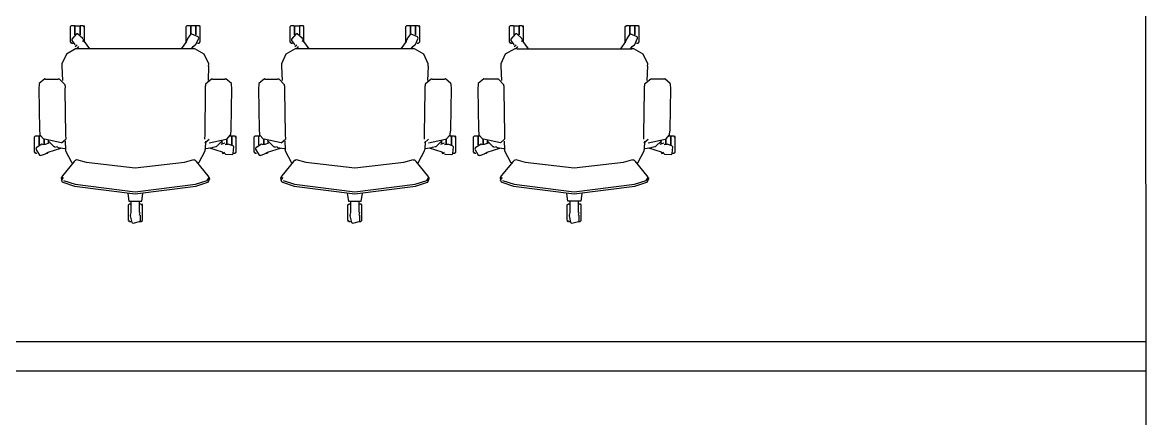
# Model space of a CAD drawing. Extents: x 0 to 23.4, y 0 to 16.5.
# Drawn here: x 12.955 to 13.962, y 5.491 to 5.846 of the extents above; entities that cross this region are included whole.
import ezdxf

# ---------------------------------------------------------------- set-up
doc = ezdxf.new("R2010")
doc.units = 0
doc.layers.get('0').update_dxf_attribs({"linetype": 'CONTINUOUS'})

msp = doc.modelspace()

# ---------------------------------------------------------------- linework, layer by layer
at = {"color": 0}
for points in [[(13.9608, 7.449), (13.9624, 3.95313)], [(12.9977, 5.84212), (12.9987, 5.84304)], [(12.9977, 5.82824), (12.9977, 5.84212)], [(12.9987, 5.84304), (13.0013, 5.84304)], [(13.009, 5.83078), (13.0089, 5.83149), (13.0042, 5.83544), (13.0036, 5.83539), (13.0029, 5.83535), (12.9989, 5.83068), (12.999, 5.82997), (12.999, 5.82954), (13.0016, 5.82596), (13.0021, 5.82574)], [(13.0013, 5.84278), (13.0015, 5.84304)], [(13.0015, 5.84278), (13.0015, 5.83475)], [(13.0018, 5.84278), (13.0018, 5.8349)], [(13.0018, 5.84278), (13.0061, 5.84278)], [(13.0061, 5.84278), (13.0061, 5.8349)], [(13.0064, 5.84278), (13.0067, 5.84304)], [(13.0064, 5.84278), (13.0064, 5.83475)], [(13.0067, 5.84304), (13.0092, 5.84304)], [(13.0092, 5.84212), (13.0102, 5.84304)], [(13.0102, 5.82813), (13.0102, 5.84212)], [(13.1015, 5.84212), (13.1025, 5.84304)], [(13.1015, 5.82813), (13.1015, 5.84212)], [(13.1025, 5.84304), (13.1051, 5.84304)], [(13.1097, 5.82574), (13.1103, 5.82601), (13.1127, 5.83171), (13.1124, 5.83231), (13.1121, 5.83296), (13.1065, 5.83529), (13.1058, 5.83501), (13.1054, 5.83485), (13.1028, 5.83128), (13.1028, 5.83078)], [(13.1051, 5.84278), (13.1054, 5.84304)], [(13.1054, 5.84278), (13.1054, 5.83475)], [(13.11, 5.84278), (13.1056, 5.84278)], [(13.1056, 5.84278), (13.1056, 5.8349)], [(13.11, 5.84278), (13.11, 5.8349)], [(13.1102, 5.84278), (13.1105, 5.84304)], [(13.1102, 5.84278), (13.1102, 5.83475)], [(13.1105, 5.84304), (13.1131, 5.84304)], [(13.1131, 5.84212), (13.114, 5.84304)], [(13.114, 5.82824), (13.114, 5.84212)], [(13.1946, 5.84212), (13.1955, 5.84304)], [(13.1946, 5.82824), (13.1946, 5.84212)], [(13.1955, 5.84304), (13.1981, 5.84304)], [(13.2058, 5.83078), (13.2057, 5.83149), (13.2011, 5.83544), (13.2004, 5.83539), (13.1997, 5.83535), (13.1958, 5.83068), (13.1958, 5.82997), (13.1958, 5.82954), (13.1985, 5.82596), (13.1989, 5.82574)], [(13.1981, 5.84278), (13.1983, 5.84304)], [(13.1983, 5.84278), (13.1983, 5.83475)], [(13.1986, 5.84278), (13.1986, 5.8349)], [(13.1986, 5.84278), (13.203, 5.84278)], [(13.203, 5.84278), (13.203, 5.8349)], [(13.2032, 5.84278), (13.2035, 5.84304)], [(13.2032, 5.84278), (13.2032, 5.83475)], [(13.2035, 5.84304), (13.2061, 5.84304)], [(13.2061, 5.84212), (13.2071, 5.84304)], [(13.2071, 5.82813), (13.2071, 5.84212)], [(13.2984, 5.84212), (13.2994, 5.84304)], [(13.2984, 5.82813), (13.2984, 5.84212)], [(13.2994, 5.84304), (13.3019, 5.84304)], [(13.3065, 5.82574), (13.3071, 5.82601), (13.3095, 5.83171), (13.3092, 5.83231), (13.309, 5.83296), (13.3033, 5.83529), (13.3027, 5.83501), (13.3023, 5.83485), (13.2996, 5.83128), (13.2996, 5.83078)], [(13.3019, 5.84278), (13.3022, 5.84304)], [(13.3022, 5.84278), (13.3022, 5.83475)], [(13.3068, 5.84278), (13.3025, 5.84278)], [(13.3025, 5.84278), (13.3025, 5.8349)], [(13.3068, 5.84278), (13.3068, 5.8349)], [(13.3071, 5.84278), (13.3073, 5.84304)], [(13.3071, 5.84278), (13.3071, 5.83475)], [(13.3073, 5.84304), (13.3099, 5.84304)], [(13.3099, 5.84212), (13.3109, 5.84304)], [(13.3109, 5.82824), (13.3109, 5.84212)], [(13.3913, 5.84212), (13.3923, 5.84304)], [(13.3913, 5.82824), (13.3913, 5.84212)], [(13.3923, 5.84304), (13.3948, 5.84304)], [(13.4025, 5.83078), (13.4025, 5.83149), (13.3978, 5.83544), (13.3971, 5.83539), (13.3964, 5.83535), (13.3925, 5.83068), (13.3925, 5.82997), (13.3925, 5.82954), (13.3952, 5.82596), (13.3956, 5.82574)], [(13.3948, 5.84278), (13.3951, 5.84304)], [(13.3951, 5.84278), (13.3951, 5.83475)], [(13.3953, 5.84278), (13.3997, 5.84278)], [(13.3953, 5.84278), (13.3953, 5.8349)], [(13.3997, 5.84278), (13.3997, 5.8349)], [(13.4, 5.84278), (13.4002, 5.84304)], [(13.4, 5.84278), (13.4, 5.83475)], [(13.4002, 5.84304), (13.4028, 5.84304)], [(13.4028, 5.84212), (13.4038, 5.84304)], [(13.4038, 5.82813), (13.4038, 5.84212)], [(13.4951, 5.84212), (13.4961, 5.84304)], [(13.4951, 5.82813), (13.4951, 5.84212)], [(13.4961, 5.84304), (13.4986, 5.84304)], [(13.5033, 5.82574), (13.5038, 5.82601), (13.5062, 5.83171), (13.506, 5.83231), (13.5057, 5.83296), (13.5, 5.83529), (13.4994, 5.83501), (13.499, 5.83485), (13.4964, 5.83128), (13.4964, 5.83078)], [(13.4986, 5.84278), (13.4989, 5.84304)], [(13.4989, 5.84278), (13.4989, 5.83475)], [(13.4991, 5.84278), (13.4991, 5.8349)], [(13.5035, 5.84278), (13.4991, 5.84278)], [(13.5035, 5.84278), (13.5035, 5.8349)], [(13.5038, 5.84278), (13.5041, 5.84304)], [(13.5038, 5.84278), (13.5038, 5.83475)], [(13.5041, 5.84304), (13.5066, 5.84304)], [(13.5066, 5.84212), (13.5076, 5.84304)], [(13.5076, 5.82824), (13.5076, 5.84212)], [(12.9977, 5.82731), (12.9987, 5.82824)], [(12.9987, 5.82731), (13.0001, 5.82731)], [(13.0021, 5.82417), (13.0039, 5.82574)], [(13.009, 5.82856), (13.0099, 5.83078)], [(13.0099, 5.82856), (13.0147, 5.8221)], [(13.1019, 5.82856), (13.0971, 5.8221)], [(13.1019, 5.82856), (13.1028, 5.83078)], [(13.1079, 5.82417), (13.1097, 5.82574)], [(13.1117, 5.82731), (13.1131, 5.82731)], [(13.1131, 5.82731), (13.114, 5.82824)], [(13.1946, 5.82731), (13.1955, 5.82824)], [(13.1955, 5.82731), (13.1969, 5.82731)], [(13.1989, 5.82417), (13.2007, 5.82574)], [(13.2058, 5.82856), (13.2068, 5.83078)], [(13.2068, 5.82856), (13.2115, 5.8221)], [(13.2987, 5.82856), (13.2939, 5.8221)], [(13.2987, 5.82856), (13.2996, 5.83078)], [(13.3047, 5.82417), (13.3065, 5.82574)], [(13.3086, 5.82731), (13.3099, 5.82731)], [(13.3099, 5.82731), (13.3109, 5.82824)], [(13.3913, 5.82731), (13.3923, 5.82824)], [(13.3923, 5.82731), (13.3936, 5.82731)], [(13.3956, 5.82417), (13.3974, 5.82574)], [(13.4025, 5.82856), (13.4034, 5.83078)], [(13.4034, 5.82856), (13.4082, 5.8221)], [(13.4954, 5.82856), (13.4907, 5.8221)], [(13.4954, 5.82856), (13.4964, 5.83078)], [(13.5014, 5.82417), (13.5033, 5.82574)], [(13.5053, 5.82731), (13.5066, 5.82731)], [(13.5066, 5.82731), (13.5076, 5.82824)], [(13.0045, 5.8221), (13.0024, 5.82206), (12.9941, 5.81733), (12.99, 5.80865), (12.9901, 5.80658), (12.9901, 5.80658), (12.9901, 5.80653), (12.9901, 5.80653)], [(13.0039, 5.8221), (13.0054, 5.82417)], [(13.1072, 5.8221), (13.0044, 5.8221)], [(13.1064, 5.8221), (13.1079, 5.82417)], [(13.1216, 5.80653), (13.1217, 5.8086), (13.1177, 5.81733), (13.1094, 5.82206), (13.1073, 5.8221), (13.1073, 5.8221), (13.1072, 5.8221), (13.1072, 5.8221)], [(13.2014, 5.8221), (13.1993, 5.82206), (13.1909, 5.81733), (13.1868, 5.80865), (13.187, 5.80658), (13.187, 5.80658), (13.187, 5.80653), (13.187, 5.80653)], [(13.2007, 5.8221), (13.2022, 5.82417)], [(13.3041, 5.8221), (13.2012, 5.8221)], [(13.3032, 5.8221), (13.3047, 5.82417)], [(13.3185, 5.80653), (13.3185, 5.8086), (13.3145, 5.81733), (13.3062, 5.82206), (13.3041, 5.8221), (13.3041, 5.8221), (13.3041, 5.8221), (13.3041, 5.8221)], [(13.3981, 5.8221), (13.396, 5.82206), (13.3876, 5.81733), (13.3836, 5.80865), (13.3837, 5.80658), (13.3837, 5.80658), (13.3837, 5.80653), (13.3837, 5.80653)], [(13.3974, 5.8221), (13.3989, 5.82417)], [(13.3981, 5.8221), (13.5009, 5.8221)], [(13.4999, 5.8221), (13.5014, 5.82417)], [(13.5152, 5.80653), (13.5153, 5.8086), (13.5112, 5.81733), (13.5029, 5.82206), (13.5009, 5.8221), (13.5009, 5.8221), (13.5008, 5.8221), (13.5008, 5.8221)], [(12.9901, 5.80653), (12.9907, 5.79368)], [(13.1216, 5.80653), (13.1211, 5.79368)], [(13.187, 5.80653), (13.1876, 5.79368)], [(13.3185, 5.80653), (13.3179, 5.79368)], [(13.3837, 5.80653), (13.3842, 5.79368)], [(13.5152, 5.80653), (13.5146, 5.79368)], [(12.9755, 5.79497), (12.9748, 5.79508), (12.9698, 5.79101), (12.9697, 5.79025), (12.9697, 5.79025), (12.9697, 5.79021), (12.9697, 5.79021)], [(12.9755, 5.79497), (12.9866, 5.79486)], [(12.9929, 5.78901), (12.9929, 5.78982), (12.988, 5.79492), (12.9872, 5.79492), (12.987, 5.79492), (12.9867, 5.79486), (12.9866, 5.79486)], [(13.1252, 5.79486), (13.1243, 5.79497), (13.1189, 5.79042), (13.1189, 5.78961), (13.1189, 5.7895), (13.1189, 5.78901), (13.1189, 5.78901)], [(13.1252, 5.79486), (13.1362, 5.79497)], [(13.142, 5.79021), (13.142, 5.79096), (13.137, 5.79508), (13.1363, 5.79497), (13.1363, 5.79497), (13.1362, 5.79497), (13.1362, 5.79497)], [(13.1724, 5.79497), (13.1716, 5.79508), (13.1666, 5.79101), (13.1666, 5.79025), (13.1666, 5.79025), (13.1666, 5.79021), (13.1666, 5.79021)], [(13.1724, 5.79497), (13.1834, 5.79486)], [(13.1897, 5.78901), (13.1897, 5.78982), (13.1848, 5.79492), (13.184, 5.79492), (13.1839, 5.79492), (13.1835, 5.79486), (13.1834, 5.79486)], [(13.322, 5.79486), (13.3212, 5.79497), (13.3158, 5.79042), (13.3157, 5.78961), (13.3157, 5.7895), (13.3157, 5.78901), (13.3157, 5.78901)], [(13.322, 5.79486), (13.3331, 5.79497)], [(13.3389, 5.79021), (13.3388, 5.79096), (13.3339, 5.79508), (13.3332, 5.79497), (13.3332, 5.79497), (13.3331, 5.79497), (13.3331, 5.79497)], [(13.3691, 5.79497), (13.3683, 5.79508), (13.3633, 5.79101), (13.3633, 5.79025), (13.3633, 5.79025), (13.3633, 5.79021), (13.3633, 5.79021)], [(13.3802, 5.79486), (13.3691, 5.79497)], [(13.3864, 5.78901), (13.3864, 5.78982), (13.3815, 5.79492), (13.3808, 5.79492), (13.3806, 5.79492), (13.3803, 5.79486), (13.3802, 5.79486)], [(13.5187, 5.79486), (13.5179, 5.79497), (13.5125, 5.79042), (13.5124, 5.78961), (13.5124, 5.7895), (13.5124, 5.78901), (13.5124, 5.78901)], [(13.5298, 5.79497), (13.5187, 5.79486)], [(13.5356, 5.79021), (13.5355, 5.79096), (13.5306, 5.79508), (13.5299, 5.79497), (13.5299, 5.79497), (13.5298, 5.79497), (13.5298, 5.79497)], [(12.9697, 5.79021), (12.9694, 5.78651), (12.9699, 5.74935), (12.9704, 5.74567)], [(12.9929, 5.78901), (12.9928, 5.78504), (12.9934, 5.74517), (12.9935, 5.74115)], [(13.1183, 5.74115), (13.1184, 5.74517), (13.1189, 5.78504), (13.1189, 5.78901)], [(13.1414, 5.74567), (13.1418, 5.74935), (13.1424, 5.78651), (13.142, 5.79021)], [(13.1666, 5.79021), (13.1662, 5.78651), (13.1668, 5.74935), (13.1672, 5.74567)], [(13.1897, 5.78901), (13.1897, 5.78504), (13.1902, 5.74517), (13.1904, 5.74115)], [(13.3151, 5.74115), (13.3152, 5.74517), (13.3157, 5.78504), (13.3157, 5.78901)], [(13.3382, 5.74567), (13.3387, 5.74935), (13.3392, 5.78651), (13.3389, 5.79021)], [(13.3633, 5.79021), (13.363, 5.78651), (13.3635, 5.74935), (13.3639, 5.74567)], [(13.3864, 5.78901), (13.3864, 5.78504), (13.3869, 5.74517), (13.387, 5.74115)], [(13.5118, 5.74115), (13.5119, 5.74517), (13.5124, 5.78504), (13.5124, 5.78901)], [(13.5349, 5.74567), (13.5354, 5.74935), (13.5359, 5.78651), (13.5356, 5.79021)], [(12.9656, 5.74328), (12.9665, 5.74425)], [(12.9665, 5.74425), (12.9691, 5.74425)], [(12.9691, 5.74397), (12.9693, 5.74425)], [(12.9693, 5.74397), (12.9693, 5.73594)], [(12.9696, 5.74397), (12.9696, 5.73611)], [(12.9696, 5.74397), (12.9708, 5.74397)], [(12.9704, 5.74567), (12.9704, 5.74511), (12.9739, 5.7411), (12.9745, 5.741)], [(13.1373, 5.741), (13.1378, 5.7411), (13.1413, 5.74511), (13.1414, 5.74567)], [(13.1409, 5.74397), (13.1421, 5.74397)], [(13.1421, 5.74397), (13.1421, 5.73611)], [(13.1424, 5.74397), (13.1427, 5.74425)], [(13.1424, 5.74397), (13.1424, 5.73594)], [(13.1427, 5.74425), (13.1452, 5.74425)], [(13.1452, 5.74328), (13.1462, 5.74425)], [(13.1624, 5.74328), (13.1634, 5.74425)], [(13.1634, 5.74425), (13.1659, 5.74425)], [(13.1659, 5.74397), (13.1662, 5.74425)], [(13.1662, 5.74397), (13.1662, 5.73594)], [(13.1664, 5.74397), (13.1664, 5.73611)], [(13.1664, 5.74397), (13.1676, 5.74397)], [(13.1672, 5.74567), (13.1672, 5.74511), (13.1707, 5.7411), (13.1713, 5.741)], [(13.3341, 5.741), (13.3346, 5.7411), (13.3382, 5.74511), (13.3382, 5.74567)], [(13.3378, 5.74397), (13.339, 5.74397)], [(13.339, 5.74397), (13.339, 5.73611)], [(13.3393, 5.74397), (13.3395, 5.74425)], [(13.3393, 5.74397), (13.3393, 5.73594)], [(13.3395, 5.74425), (13.3421, 5.74425)], [(13.3421, 5.74328), (13.3431, 5.74425)], [(13.3591, 5.74328), (13.3601, 5.74425)], [(13.3601, 5.74425), (13.3626, 5.74425)], [(13.3626, 5.74397), (13.3629, 5.74425)], [(13.3629, 5.74397), (13.3629, 5.73594)], [(13.3632, 5.74397), (13.3644, 5.74397)], [(13.3632, 5.74397), (13.3632, 5.73611)], [(13.3639, 5.74567), (13.3639, 5.74511), (13.3675, 5.7411), (13.3681, 5.741)], [(13.5308, 5.741), (13.5314, 5.7411), (13.5349, 5.74511), (13.5349, 5.74567)], [(13.5345, 5.74397), (13.5357, 5.74397)], [(13.5357, 5.74397), (13.5357, 5.73611)], [(13.536, 5.74397), (13.5362, 5.74425)], [(13.536, 5.74397), (13.536, 5.73594)], [(13.5362, 5.74425), (13.5388, 5.74425)], [(13.5388, 5.74328), (13.5398, 5.74425)], [(12.9656, 5.72939), (12.9656, 5.74328)], [(12.9729, 5.73643), (12.9722, 5.7366), (12.9671, 5.73346), (12.9669, 5.73275), (12.9667, 5.7321), (12.9699, 5.72689), (12.9706, 5.72672), (12.971, 5.72661), (12.9753, 5.72797), (12.9756, 5.72831)], [(12.9729, 5.73639), (12.9754, 5.73665)], [(12.974, 5.7411), (12.974, 5.73639)], [(12.9742, 5.74104), (12.9742, 5.73643)], [(12.9898, 5.7379), (12.9745, 5.741)], [(12.9754, 5.73665), (12.9788, 5.73779)], [(12.9777, 5.74035), (12.9778, 5.73964), (12.983, 5.73465), (12.9837, 5.73443)], [(12.978, 5.73753), (12.978, 5.73921)], [(12.9837, 5.73383), (12.9862, 5.73443)], [(12.9862, 5.73383), (12.9867, 5.73372), (12.9926, 5.73264), (12.9932, 5.73253)], [(12.9898, 5.73785), (12.9935, 5.74115)], [(12.993, 5.73926), (12.9933, 5.73178)], [(13.1182, 5.73785), (13.122, 5.74115)], [(13.1188, 5.73926), (13.1184, 5.73178)], [(13.1186, 5.73253), (13.1191, 5.73264), (13.125, 5.73372), (13.1256, 5.73383)], [(13.122, 5.7379), (13.1373, 5.741)], [(13.1256, 5.73383), (13.128, 5.73443)], [(13.128, 5.73443), (13.1288, 5.73465), (13.1339, 5.73964), (13.1341, 5.74035)], [(13.1329, 5.73665), (13.1364, 5.73779)], [(13.1337, 5.73753), (13.1337, 5.73921)], [(13.1362, 5.72831), (13.1366, 5.72781), (13.1427, 5.72732), (13.1432, 5.72775), (13.1437, 5.72825), (13.1442, 5.73438), (13.1438, 5.73486), (13.1434, 5.73525), (13.1392, 5.73654), (13.1388, 5.73643)], [(13.1364, 5.73639), (13.1388, 5.73665)], [(13.1375, 5.74104), (13.1375, 5.73643)], [(13.1378, 5.7411), (13.1378, 5.73639)], [(13.1462, 5.72939), (13.1462, 5.74328)], [(13.1624, 5.72939), (13.1624, 5.74328)], [(13.1698, 5.73643), (13.1691, 5.7366), (13.1639, 5.73346), (13.1637, 5.73275), (13.1636, 5.7321), (13.1668, 5.72689), (13.1675, 5.72672), (13.1679, 5.72661), (13.1721, 5.72797), (13.1724, 5.72831)], [(13.1698, 5.73639), (13.1722, 5.73665)], [(13.1708, 5.7411), (13.1708, 5.73639)], [(13.1711, 5.74104), (13.1711, 5.73643)], [(13.1866, 5.7379), (13.1713, 5.741)], [(13.1722, 5.73665), (13.1757, 5.73779)], [(13.1745, 5.74035), (13.1746, 5.73964), (13.1798, 5.73465), (13.1806, 5.73443)], [(13.1749, 5.73753), (13.1749, 5.73921)], [(13.1806, 5.73383), (13.183, 5.73443)], [(13.183, 5.73383), (13.1835, 5.73372), (13.1894, 5.73264), (13.19, 5.73253)], [(13.1866, 5.73785), (13.1904, 5.74115)], [(13.1898, 5.73926), (13.1902, 5.73178)], [(13.3151, 5.73785), (13.3188, 5.74115)], [(13.3156, 5.73926), (13.3153, 5.73178)], [(13.3154, 5.73253), (13.316, 5.73264), (13.3218, 5.73372), (13.3224, 5.73383)], [(13.3188, 5.7379), (13.3341, 5.741)], [(13.3224, 5.73383), (13.3249, 5.73443)], [(13.3249, 5.73443), (13.3256, 5.73465), (13.3307, 5.73964), (13.3309, 5.74035)], [(13.3298, 5.73665), (13.3332, 5.73779)], [(13.3306, 5.73753), (13.3306, 5.73921)], [(13.333, 5.72831), (13.3334, 5.72781), (13.3395, 5.72732), (13.3401, 5.72775), (13.3406, 5.72825), (13.341, 5.73438), (13.3406, 5.73486), (13.3403, 5.73525), (13.3361, 5.73654), (13.3357, 5.73643)], [(13.3332, 5.73639), (13.3357, 5.73665)], [(13.3344, 5.74104), (13.3344, 5.73643)], [(13.3346, 5.7411), (13.3346, 5.73639)], [(13.3431, 5.72939), (13.3431, 5.74328)], [(13.3591, 5.72939), (13.3591, 5.74328)], [(13.3665, 5.73643), (13.3658, 5.7366), (13.3606, 5.73346), (13.3605, 5.73275), (13.3603, 5.7321), (13.3634, 5.72689), (13.3642, 5.72672), (13.3646, 5.72661), (13.3688, 5.72797), (13.3691, 5.72831)], [(13.3665, 5.73639), (13.3689, 5.73665)], [(13.3675, 5.7411), (13.3675, 5.73639)], [(13.3678, 5.74104), (13.3678, 5.73643)], [(13.3834, 5.7379), (13.3681, 5.741)], [(13.3689, 5.73665), (13.3724, 5.73779)], [(13.3712, 5.74035), (13.3714, 5.73964), (13.3765, 5.73465), (13.3773, 5.73443)], [(13.3716, 5.73753), (13.3716, 5.73921)], [(13.3773, 5.73383), (13.3797, 5.73443)], [(13.3797, 5.73383), (13.3803, 5.73372), (13.3861, 5.73264), (13.3867, 5.73253)], [(13.3834, 5.73785), (13.387, 5.74115)], [(13.3866, 5.73926), (13.3869, 5.73178)], [(13.5118, 5.73785), (13.5155, 5.74115)], [(13.5123, 5.73926), (13.512, 5.73178)], [(13.5122, 5.73253), (13.5127, 5.73264), (13.5186, 5.73372), (13.5192, 5.73383)], [(13.5155, 5.7379), (13.5308, 5.741)], [(13.5192, 5.73383), (13.5216, 5.73443)], [(13.5216, 5.73443), (13.5223, 5.73465), (13.5275, 5.73964), (13.5277, 5.74035)], [(13.5265, 5.73665), (13.5299, 5.73779)], [(13.5273, 5.73753), (13.5273, 5.73921)], [(13.5297, 5.72831), (13.5302, 5.72781), (13.5362, 5.72732), (13.5368, 5.72775), (13.5373, 5.72825), (13.5378, 5.73438), (13.5373, 5.73486), (13.537, 5.73525), (13.5328, 5.73654), (13.5323, 5.73643)], [(13.5299, 5.73639), (13.5323, 5.73665)], [(13.5311, 5.74104), (13.5311, 5.73643)], [(13.5314, 5.7411), (13.5314, 5.73639)], [(13.5398, 5.72939), (13.5398, 5.74328)], [(12.9656, 5.72846), (12.9665, 5.72939)], [(12.9665, 5.72846), (12.9677, 5.72846)], [(12.9756, 5.72831), (12.9777, 5.7296)], [(12.9759, 5.72846), (12.9771, 5.72846)], [(12.9771, 5.72846), (12.978, 5.72939)], [(12.9777, 5.7296), (12.9892, 5.73318)], [(12.978, 5.72939), (12.978, 5.72971)], [(12.9932, 5.73178), (12.9932, 5.73058), (12.9987, 5.72043), (12.9997, 5.71972)], [(13.112, 5.71978), (13.113, 5.72049), (13.1184, 5.73058), (13.1184, 5.73178)], [(13.1341, 5.7296), (13.1226, 5.73318)], [(13.1337, 5.72939), (13.1337, 5.72971)], [(13.1337, 5.72846), (13.1347, 5.72939)], [(13.1341, 5.72831), (13.1362, 5.7296)], [(13.1347, 5.72846), (13.1359, 5.72846)], [(13.144, 5.72846), (13.1452, 5.72846)], [(13.1452, 5.72846), (13.1462, 5.72939)], [(13.1624, 5.72846), (13.1634, 5.72939)], [(13.1634, 5.72846), (13.1646, 5.72846)], [(13.1724, 5.72831), (13.1745, 5.7296)], [(13.1727, 5.72846), (13.1739, 5.72846)], [(13.1739, 5.72846), (13.1749, 5.72939)], [(13.1745, 5.7296), (13.186, 5.73318)], [(13.1749, 5.72939), (13.1749, 5.72971)], [(13.1901, 5.73178), (13.1901, 5.73058), (13.1955, 5.72043), (13.1965, 5.71972)], [(13.3089, 5.71978), (13.3098, 5.72049), (13.3152, 5.73058), (13.3153, 5.73178)], [(13.3309, 5.7296), (13.3195, 5.73318)], [(13.3306, 5.72939), (13.3306, 5.72971)], [(13.3306, 5.72846), (13.3315, 5.72939)], [(13.3309, 5.72831), (13.333, 5.7296)], [(13.3315, 5.72846), (13.3327, 5.72846)], [(13.3409, 5.72846), (13.3421, 5.72846)], [(13.3421, 5.72846), (13.3431, 5.72939)], [(13.3591, 5.72846), (13.3601, 5.72939)], [(13.3601, 5.72846), (13.3613, 5.72846)], [(13.3691, 5.72831), (13.3712, 5.7296)], [(13.3694, 5.72846), (13.3706, 5.72846)], [(13.3706, 5.72846), (13.3716, 5.72939)], [(13.3712, 5.7296), (13.3827, 5.73318)], [(13.3716, 5.72939), (13.3716, 5.72971)], [(13.3869, 5.73178), (13.3869, 5.73058), (13.3923, 5.72049), (13.3933, 5.71978)], [(13.5056, 5.71972), (13.5066, 5.72043), (13.512, 5.73058), (13.5121, 5.73178)], [(13.5277, 5.7296), (13.5162, 5.73318)], [(13.5273, 5.72939), (13.5273, 5.72971)], [(13.5273, 5.72846), (13.5283, 5.72939)], [(13.5277, 5.72831), (13.5297, 5.7296)], [(13.5283, 5.72846), (13.5295, 5.72846)], [(13.5376, 5.72846), (13.5388, 5.72846)], [(13.5388, 5.72846), (13.5398, 5.72939)], [(13.0022, 5.72228), (13.001, 5.72114), (12.9905, 5.70828), (12.9896, 5.70687)], [(13.0022, 5.72228), (13.0033, 5.72299)], [(13.0033, 5.72299), (13.0119, 5.72043), (13.0559, 5.71528), (13.0999, 5.72043), (13.1085, 5.72299)], [(13.1085, 5.72228), (13.1095, 5.72299)], [(13.1222, 5.70687), (13.1212, 5.70828), (13.1107, 5.72114), (13.1095, 5.72228)], [(13.1991, 5.72228), (13.1978, 5.72114), (13.1873, 5.70828), (13.1864, 5.70687)], [(13.1991, 5.72228), (13.2001, 5.72299)], [(13.2001, 5.72299), (13.2087, 5.72043), (13.2527, 5.71528), (13.2967, 5.72043), (13.3053, 5.72299)], [(13.3053, 5.72228), (13.3064, 5.72299)], [(13.319, 5.70687), (13.3181, 5.70828), (13.3076, 5.72114), (13.3064, 5.72228)], [(13.3958, 5.72228), (13.3945, 5.72114), (13.384, 5.70828), (13.3831, 5.70687)], [(13.3958, 5.72228), (13.3969, 5.72299)], [(13.3969, 5.72299), (13.4054, 5.72043), (13.4494, 5.71528), (13.4934, 5.72043), (13.502, 5.72299)], [(13.502, 5.72228), (13.5031, 5.72299)], [(13.5157, 5.70687), (13.5148, 5.70828), (13.5043, 5.72114), (13.5031, 5.72228)], [(12.9896, 5.70687), (12.9893, 5.70654), (12.99, 5.70307), (12.9903, 5.70281), (12.9903, 5.70281), (12.9909, 5.70253), (12.9909, 5.70247)], [(12.9896, 5.7041), (12.9914, 5.70687)], [(12.9914, 5.7041), (13.0019, 5.70074), (13.0559, 5.6939), (13.1099, 5.70074), (13.1203, 5.7041)], [(13.1203, 5.7041), (13.1222, 5.70687)], [(13.1208, 5.70247), (13.1212, 5.70264), (13.1226, 5.70589), (13.1225, 5.70628), (13.1224, 5.70632), (13.1222, 5.70687), (13.1222, 5.70687)], [(13.1864, 5.70687), (13.1861, 5.70654), (13.1868, 5.70307), (13.1872, 5.70281), (13.1872, 5.70281), (13.1877, 5.70253), (13.1878, 5.70247)], [(13.1864, 5.7041), (13.1883, 5.70687)], [(13.1883, 5.7041), (13.1987, 5.70074), (13.2527, 5.6939), (13.3067, 5.70074), (13.3172, 5.7041)], [(13.3172, 5.7041), (13.319, 5.70687)], [(13.3177, 5.70247), (13.318, 5.70264), (13.3194, 5.70589), (13.3193, 5.70628), (13.3193, 5.70632), (13.319, 5.70687), (13.319, 5.70687)], [(13.3831, 5.70687), (13.3829, 5.70654), (13.3835, 5.70307), (13.3838, 5.70281), (13.3839, 5.70281), (13.3844, 5.70253), (13.3845, 5.70247)], [(13.3831, 5.7041), (13.385, 5.70687)], [(13.385, 5.7041), (13.3955, 5.70074), (13.4494, 5.6939), (13.5034, 5.70074), (13.5139, 5.7041)], [(13.5139, 5.7041), (13.5157, 5.70687)], [(13.5144, 5.70247), (13.5148, 5.70264), (13.5162, 5.70589), (13.5161, 5.70628), (13.516, 5.70632), (13.5157, 5.70687), (13.5157, 5.70687)], [(12.9909, 5.70247), (13.0015, 5.69906), (13.0559, 5.69222), (13.1102, 5.69906), (13.1208, 5.70247)], [(13.1878, 5.70247), (13.1983, 5.69906), (13.2527, 5.69222), (13.3071, 5.69906), (13.3177, 5.70247)], [(13.3845, 5.70247), (13.395, 5.69906), (13.4494, 5.69222), (13.5038, 5.69906), (13.5144, 5.70247)], [(13.0491, 5.69233), (13.0501, 5.68549)], [(13.0501, 5.68549), (13.0617, 5.68549)], [(13.0523, 5.6754), (13.0521, 5.68549)], [(13.0597, 5.6754), (13.0597, 5.68549)], [(13.0617, 5.68549), (13.0627, 5.69233)], [(13.2459, 5.69233), (13.247, 5.68549)], [(13.247, 5.68549), (13.2585, 5.68549)], [(13.2491, 5.6754), (13.249, 5.68549)], [(13.2565, 5.6754), (13.2566, 5.68549)], [(13.2585, 5.68549), (13.2595, 5.69233)], [(13.4436, 5.68549), (13.4427, 5.69233)], [(13.4552, 5.68549), (13.4436, 5.68549)], [(13.4456, 5.6754), (13.4456, 5.68549)], [(13.4531, 5.6754), (13.4532, 5.68549)], [(13.4562, 5.69233), (13.4552, 5.68549)], [(13.0497, 5.68213), (13.0507, 5.68306)], [(13.0497, 5.66824), (13.0497, 5.68213)], [(13.0507, 5.68306), (13.0521, 5.68306)], [(13.0517, 5.67307), (13.0513, 5.67247), (13.0527, 5.66656), (13.0533, 5.66618), (13.0539, 5.66585), (13.0598, 5.66726), (13.0602, 5.66781), (13.0604, 5.66824), (13.0604, 5.67269), (13.0602, 5.67307)], [(13.0517, 5.67307), (13.0523, 5.6754)], [(13.0597, 5.68306), (13.0612, 5.68306)], [(13.0597, 5.67307), (13.0602, 5.6754)], [(13.0612, 5.68213), (13.0622, 5.68306)], [(13.0622, 5.66824), (13.0622, 5.68213)], [(13.2465, 5.68213), (13.2475, 5.68306)], [(13.2465, 5.66824), (13.2465, 5.68213)], [(13.2475, 5.68306), (13.249, 5.68306)], [(13.2485, 5.67307), (13.2481, 5.67247), (13.2496, 5.66656), (13.2502, 5.66618), (13.2508, 5.66585), (13.2567, 5.66726), (13.2571, 5.66781), (13.2573, 5.66824), (13.2573, 5.67269), (13.2571, 5.67307)], [(13.2485, 5.67307), (13.2491, 5.6754)], [(13.2565, 5.67307), (13.2571, 5.6754)], [(13.2566, 5.68306), (13.258, 5.68306)], [(13.258, 5.68213), (13.2591, 5.68306)], [(13.2591, 5.66824), (13.2591, 5.68213)], [(13.4431, 5.68213), (13.4441, 5.68306)], [(13.4431, 5.66824), (13.4431, 5.68213)], [(13.4441, 5.68306), (13.4456, 5.68306)], [(13.4451, 5.67307), (13.4447, 5.67247), (13.4461, 5.66656), (13.4467, 5.66618), (13.4473, 5.66585), (13.4533, 5.66726), (13.4537, 5.66781), (13.4539, 5.66824), (13.4539, 5.67269), (13.4537, 5.67307)], [(13.4451, 5.67307), (13.4456, 5.6754)], [(13.4531, 5.68306), (13.4546, 5.68306)], [(13.4531, 5.67307), (13.4537, 5.6754)], [(13.4546, 5.68213), (13.4556, 5.68306)], [(13.4556, 5.66824), (13.4556, 5.68213)], [(13.0497, 5.66732), (13.0507, 5.66824)], [(13.0507, 5.66732), (13.0519, 5.66732)], [(13.06, 5.66732), (13.0612, 5.66732)], [(13.0612, 5.66732), (13.0622, 5.66824)], [(13.2465, 5.66732), (13.2475, 5.66824)], [(13.2475, 5.66732), (13.2487, 5.66732)], [(13.2568, 5.66732), (13.258, 5.66732)], [(13.258, 5.66732), (13.2591, 5.66824)], [(13.4431, 5.66732), (13.4441, 5.66824)], [(13.4441, 5.66732), (13.4453, 5.66732)], [(13.4534, 5.66732), (13.4546, 5.66732)], [(13.4546, 5.66732), (13.4556, 5.66824)], [(13.9617, 5.55957), (12.5306, 5.55957)], [(13.9617, 5.53331), (12.5175, 5.53331)]]:
    msp.add_lwpolyline(points, dxfattribs=at)

doc.saveas('drawing.dxf')
